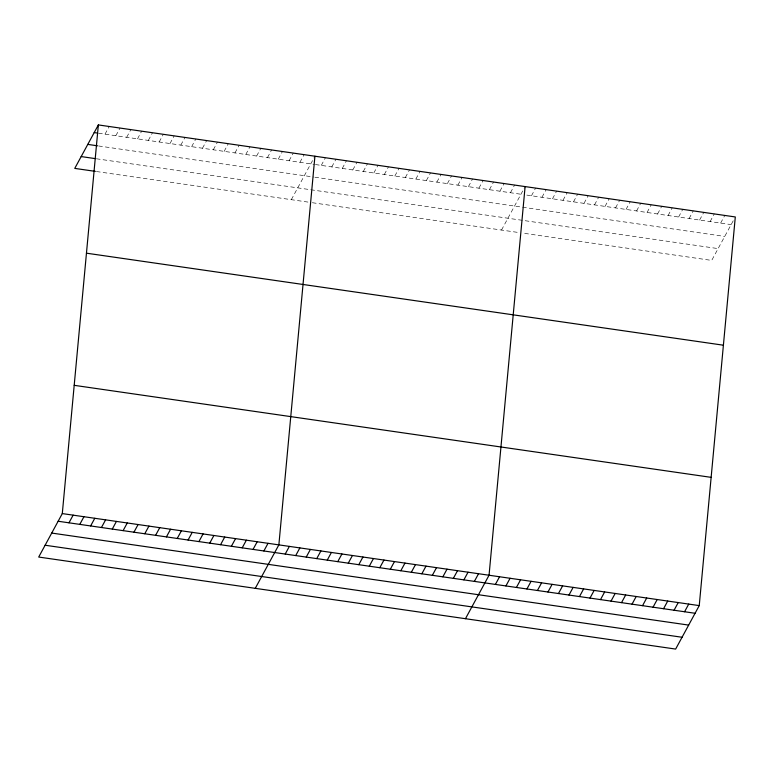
<?xml version="1.0" encoding="UTF-8"?>
<svg xmlns="http://www.w3.org/2000/svg" width="774" height="774" viewBox="0 0 774 774"><rect width="100%" height="100%" fill="white"/><g stroke="black" fill="none" stroke-linecap="round" stroke-linejoin="round"><path stroke-width="0.58" stroke-dasharray="3.87 2.9" d="M105.022 134.154L109.182 126.491M115.848 135.711L120.009 128.049M126.684 137.279L130.845 129.616M137.511 138.846L141.671 131.183M148.337 140.404L152.497 132.741M159.163 141.971L163.324 134.308M169.99 143.538L174.15 135.876M180.816 145.106L184.976 137.443M191.652 146.663L195.812 139.001M202.478 148.231L206.639 140.568M213.305 149.798L217.465 142.135M224.131 151.356L228.291 143.693M234.957 152.923L239.118 145.26M245.784 154.49L249.954 146.828M256.62 156.048L260.78 148.385M267.446 157.615L271.606 149.953M278.272 159.183L282.433 151.52M289.099 160.75L293.259 153.088M299.925 162.308L304.085 154.645M291.314 199.682L314.399 157.17M321.268 165.394L325.428 157.732M331.775 166.913L335.935 159.25M342.282 168.432L346.442 160.769M352.799 169.951L356.959 162.288M363.306 171.47L367.466 163.807M373.813 172.989L377.973 165.326M384.32 174.508L388.48 166.845M394.837 176.027L398.997 168.355M405.344 177.536L409.504 169.874M415.851 179.055L420.011 171.393M426.358 180.574L430.518 172.912M436.875 182.093L441.035 174.431M447.382 183.612L451.542 175.95M457.889 185.131L462.049 177.469M468.396 186.65L472.556 178.988M478.913 188.169L483.073 180.506M489.42 189.688L493.58 182.025M499.927 191.207L504.087 183.544M510.434 192.726L514.604 185.063M501.504 230.052L524.588 187.54M531.457 195.764L535.618 188.101M541.964 197.283L546.125 189.62M552.481 198.802L556.641 191.139M562.988 200.321L567.149 192.658M573.495 201.84L577.656 194.177M584.002 203.359L588.163 195.687M594.519 204.868L598.679 197.206M605.026 206.387L609.186 198.725M615.533 207.906L619.693 200.243M626.04 209.425L630.2 201.762M636.557 210.944L640.717 203.281M647.064 212.463L651.224 204.8M657.571 213.982L661.731 206.319M668.078 215.501L672.238 207.838M678.595 217.02L682.755 209.357M689.102 218.539L693.262 210.876M699.609 220.058L703.769 212.395M710.116 221.577L714.276 213.914M720.633 223.096L724.793 215.433M733.22 220.784L711.703 260.412L522.527 233.08M98.53 133.215L314.263 164.378M315.424 164.552L520.95 194.245M526.784 195.087L731.14 224.615M98.608 145.967L313.683 177.043M314.854 177.207L724.725 236.428M96.334 158.767L718.117 248.599M96.411 171.518L308.836 202.208M312.338 202.72L519.025 232.577"/><path stroke-width="1.16" d="M62.297 513.588L98.356 124.924L735.3 216.952L699.241 605.607L675.644 649.076L38.7 557.048L62.297 513.588L699.241 605.607M314.921 156.213L278.863 544.877L255.265 588.337M525.111 186.582L489.052 575.237L465.455 618.707M98.356 124.924L74.759 168.393L95.328 171.364M68.973 522.808L73.133 515.145M79.799 524.375L83.96 516.713M90.626 525.943L94.786 518.28M101.452 527.5L105.612 519.838M112.278 529.068L116.439 521.405M123.105 530.635L127.265 522.972M133.941 532.193L138.101 524.53M144.767 533.76L148.927 526.097M155.593 535.327L159.754 527.665M166.42 536.895L170.58 529.232M177.246 538.452L181.406 530.79M188.072 540.02L192.242 532.357M198.908 541.587L203.069 533.925M209.735 543.145L213.895 535.482M220.561 544.712L224.721 537.05M231.387 546.28L235.548 538.617M242.214 547.837L246.374 540.175M253.05 549.405L257.21 541.742M263.876 550.972L268.036 543.309M285.209 554.058L289.37 546.386M295.716 555.568L299.877 547.905M306.233 557.087L310.393 549.424M316.74 558.605L320.9 550.943M327.247 560.124L331.407 552.462M337.754 561.643L341.924 553.981M348.271 563.162L352.431 555.5M358.778 564.681L362.938 557.019M369.285 566.2L373.445 558.538M379.792 567.719L383.962 560.057M390.309 569.238L394.469 561.576M400.816 570.757L404.976 563.095M411.323 572.276L415.483 564.614M421.84 573.795L426 566.133M432.347 575.314L436.507 567.652M442.854 576.833L447.014 569.171M453.361 578.352L457.521 570.69M463.878 579.871L468.038 572.209M474.385 581.39L478.545 573.718M495.399 584.418L499.559 576.756M505.915 585.937L510.076 578.275M516.422 587.456L520.583 579.794M526.93 588.975L531.09 581.313M537.437 590.494L541.597 582.832M547.953 592.013L552.114 584.351M558.46 593.532L562.621 585.87M568.967 595.051L573.128 587.389M579.474 596.57L583.635 588.908M589.991 598.089L594.151 590.427M600.498 599.608L604.658 591.946M611.005 601.127L615.166 593.465M621.512 602.646L625.682 594.983M632.029 604.165L636.189 596.502M642.536 605.684L646.696 598.021M653.043 607.203L657.203 599.531M663.56 608.722L667.72 601.05M674.067 610.231L678.227 602.569M684.574 611.75L688.734 604.088M94.196 132.586L97.447 133.051M87.781 144.399L97.524 145.812M81.173 156.571L95.25 158.612M86.456 253.185L723.4 345.204M74.198 385.326L711.142 477.355M58.137 521.25L695.081 613.269M51.723 533.063L688.666 625.092M45.115 545.235L682.058 637.263"/></g></svg>
